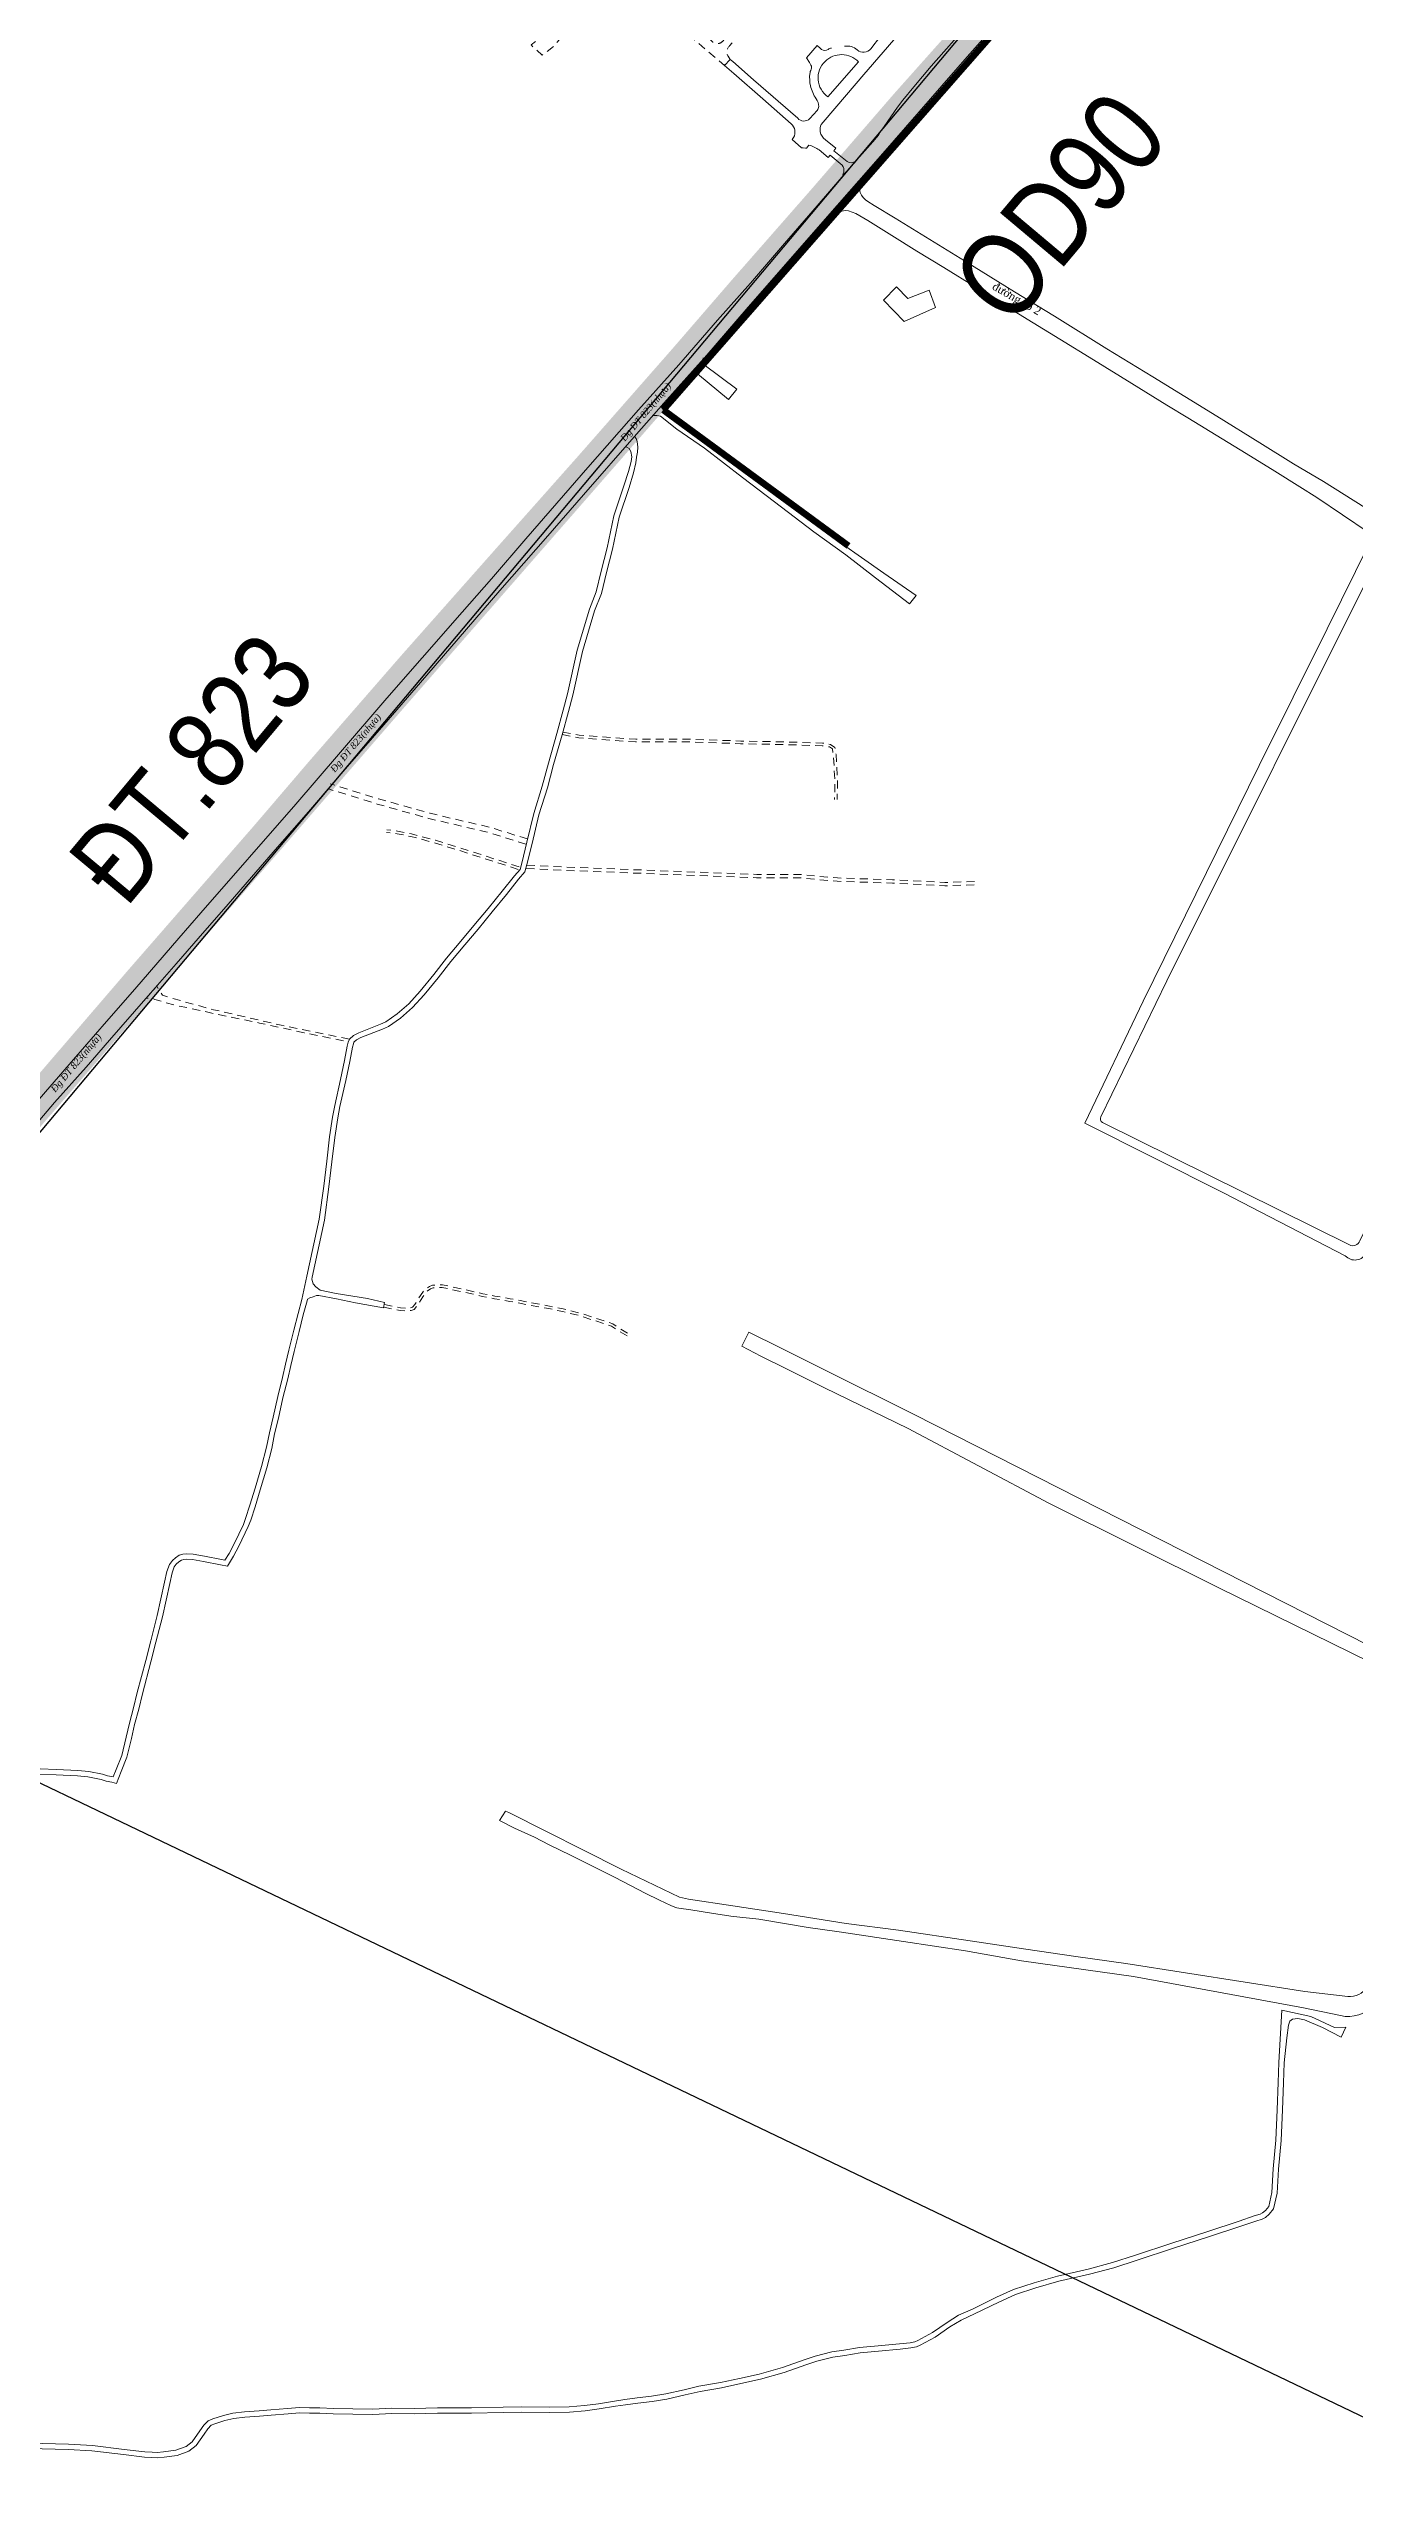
# Model space of a CAD drawing. Header units: metres. Extents: x 556238 to 587446, y 1177111 to 1219372.
# Drawn here: x 575333 to 576312, y 1207513 to 1209336 of the extents above; entities that cross this region are included whole.
import ezdxf
from ezdxf.enums import TextEntityAlignment as Align

# ---------------------------------------------------------------- set-up
doc = ezdxf.new("R2010")
doc.units = ezdxf.units.M
doc.header["$MEASUREMENT"] = 0
for name, pattern in [('ACAD_ISO03W100', [30, 12, -18]), ('DASHED2', [0.375, 0.25, -0.125]), ('Xr_GT Ben Luc$0$ACAD_ISO05W100', [33, 24, -3, 0, -3, 0, -3]), ('Xr_Nen GT$0$MON', [10, 6, -4])]:
    doc.linetypes.add(name, pattern=pattern)
for name, color, linetype in [('Diameter_Text', 2, 'Continuous'), ('DUONG GIAO THONG', 7, 'Continuous'), ('RANH XA', 7, 'Xr_GT Ben Luc$0$ACAD_ISO05W100'), ('VUNG CONG NGHIEP', 8, 'Continuous')]:
    doc.layers.add(name, color=color, linetype=linetype)
for name, color, linetype, lineweight in [('Pipe Existing', 1, 'ACAD_ISO03W100', 60), ('Text ten duong', 150, 'Continuous', 15), ('Xr_Nen GT$0$DUONG BT-NEN BT', 38, 'Continuous', 0), ('Xr_Nen GT$0$DUONG NHUA', 38, 'Continuous', 0), ('Xr_Nen GT$0$DUONG_DA', 38, 'Xr_Nen GT$0$MON', 0)]:
    doc.layers.add(name, color=color, linetype=linetype, lineweight=lineweight)
doc.styles.add('CL_G', font='Vhelvcn.ttf')
doc.styles.add('UTM', font='')
doc.styles.add('Xr_Nen GT$0$ROMANC', font='romanc.shx')
doc.styles.add('Xr_Nen GT$0$Style-Times New Roman IF', font='times.ttf')
doc.styles.get('UTM').set_extended_font_data('UTM Swiss Condensed')

# ---------------------------------------------------------------- blocks, each defined once
blk = doc.blocks.new('GT CHINH')
at = {"layer": 'DUONG GIAO THONG', "color": 9, "ltscale": 5, "const_width": 17.5}
blk.add_lwpolyline([(11325.3, 10943.4), (11134.2, 10719), (10944.2, 10501.2), (10527, 10022.1), (10200.5, 9648.3), (9775.2, 9158.1), (9452.9, 8786.6), (9080.6, 8358.4), (8421, 7602.5), (8185.4, 7332.1), (7754.1, 6837.3), (7500.3, 6543.5)], dxfattribs=at)

msp = doc.modelspace()

# ---------------------------------------------------------------- linework, layer by layer
at = {"layer": 'Xr_Nen GT$0$DUONG BT-NEN BT', "flags": 128}
for points in [[(575823.36874, 1209103.88709), (575824.18959, 1209098.62807), (575848.6713, 1209080.29387), (575842.44066, 1209072.75818), (575819.21432, 1209092.00905), (575816.99325, 1209092.49157), (575815.3031, 1209092.34678), (575813.13023, 1209091.52654)], [(575786.31692, 1209060.70634), (575788.65411, 1209060.75401), (575791.56337, 1209060.13453), (575803.72548, 1209050.31747), (575824.38993, 1209036.14301), (575852.82864, 1209014.29209), (575876.92451, 1208995.91959), (575906.41363, 1208973.49226), (575930.32425, 1208956.16764), (575952.70174, 1208938.84506), (575978.22997, 1208919.37867), (575983.047, 1208925.71682), (575958.91364, 1208942.44395), (575911.24356, 1208975.89595), (575884.66517, 1208996.22117), (575855.60595, 1209018.12788), (575826.30501, 1209040.46552), (575798.19665, 1209059.74483), (575794.22822, 1209063.00236), (575793.32192, 1209065.43282), (575793.32192, 1209067.48197), (575793.40566, 1209069.3199)], [(575529.99119, 1208413.25624), (575530.27438, 1208414.56625), (575539.55157, 1208457.36716), (575542.9382, 1208482.29411), (575545.17315, 1208501.13271), (575547.20459, 1208519.42051), (575549.62552, 1208533.97529), (575551.15695, 1208542.65304), (575555.57743, 1208561.99076), (575558.55315, 1208576.35806), (575560.59432, 1208586.95552), (575561.18927, 1208589.6304), (575561.61431, 1208590.73435), (575563.56882, 1208592.60248), (575566.92599, 1208594.2584), (575582.99372, 1208600.67833), (575587.46606, 1208602.51137), (575596.60206, 1208608.8377), (575605.52944, 1208616.79183), (575614.28642, 1208626.39719), (575624.70142, 1208639.06685), (575634.18358, 1208651.23084), (575644.89654, 1208663.89678), (575654.67545, 1208675.62711), (575665.34751, 1208688.47115), (575675.93461, 1208701.52485), (575685.03556, 1208712.92359), (575689.84237, 1208718.45918), (575691.3721, 1208724.14864), (575695.19861, 1208739.78715), (575700.25883, 1208761.16406), (575706.67716, 1208781.61482), (575711.26975, 1208798.9201), (575717.69124, 1208821.16747), (575722.41212, 1208838.68905), (575725.72937, 1208851.06387), (575732.87069, 1208883.61375), (575742.01132, 1208914.26884), (575747.15601, 1208927.15108), (575750.98422, 1208942.88162), (575755.36308, 1208960.48399), (575760.42159, 1208984.50316), (575767.86088, 1209006.65635), (575771.30666, 1209017.77061), (575772.92134, 1209025.1584), (575773.51872, 1209029.51168), (575774.28359, 1209033.20552), (575774.41115, 1209036.98436), (575773.90116, 1209041.19804), (575773.22125, 1209043.32095), (575772.07396, 1209044.80699)], [(575326.42384, 1208046.01352), (575338.58329, 1208045.4718), (575354.59968, 1208044.81596), (575362.80345, 1208044.00541), (575373.01961, 1208041.97469), (575376.89879, 1208040.75209), (575381.11369, 1208039.90962), (575381.12557, 1208039.90647), (575383.33315, 1208045.49422), (575387.5558, 1208056.09985), (575390.94237, 1208069.7239), (575393.32022, 1208080.27901), (575396.42802, 1208091.79501), (575399.21199, 1208103.19129), (575405.59451, 1208127.21722), (575409.33927, 1208141.91279), (575414.11326, 1208160.93004), (575419.60594, 1208185.88974), (575421.48865, 1208193.93746), (575423.25386, 1208199.32743), (575425.50052, 1208202.28102), (575427.82754, 1208204.289), (575430.67333, 1208206.22246), (575433.40865, 1208206.93827), (575436.24994, 1208207.20113), (575441.05518, 1208207.0129), (575449.69109, 1208205.41652), (575462.41515, 1208202.99726), (575464.91812, 1208202.51323), (575468.00101, 1208207.3698), (575471.89136, 1208214.75377), (575478.75826, 1208229.31538), (575480.4644, 1208233.79548), (575483.67987, 1208243.57003), (575487.58445, 1208256.35292), (575492.44248, 1208272.67018), (575496.14586, 1208287.06278), (575498.2874, 1208298.00624), (575501.10254, 1208309.73483), (575504.53481, 1208325.08134), (575508.0738, 1208339.42007), (575510.3497, 1208349.29142), (575512.87292, 1208359.80246), (575516.67742, 1208374.9893), (575519.82495, 1208387.34551), (575522.58187, 1208397.91211), (575526.36468, 1208415.41141), (575535.60911, 1208458.06114), (575538.97005, 1208482.79902), (575541.19925, 1208501.58914), (575543.24101, 1208519.96987), (575545.68297, 1208534.65104), (575547.23522, 1208543.44681), (575551.66888, 1208562.84217), (575554.63062, 1208577.14199), (575556.67733, 1208587.76818), (575557.34936, 1208590.78962), (575558.20316, 1208593.00724), (575561.24881, 1208595.91825), (575565.29671, 1208597.91489), (575581.49314, 1208604.38623), (575585.54653, 1208606.04757), (575594.12376, 1208611.98697), (575602.71342, 1208619.64019), (575611.26148, 1208629.01638), (575621.57854, 1208641.56691), (575631.07795, 1208653.75302), (575641.83326, 1208666.46904), (575651.60095, 1208678.18591), (575662.25578, 1208691.00921), (575672.81829, 1208704.03258), (575681.96119, 1208715.48387), (575686.21858, 1208720.38674), (575687.4975, 1208725.14341), (575691.30964, 1208740.7232), (575696.39943, 1208762.225), (575702.83392, 1208782.72727), (575707.41466, 1208799.98788), (575713.83824, 1208822.24251), (575718.54919, 1208839.72721), (575721.84198, 1208852.01081), (575728.99526, 1208884.6152), (575738.22966, 1208915.58476), (575743.33635, 1208928.37184), (575747.10007, 1208943.83736), (575751.46388, 1208961.37927), (575756.55549, 1208985.55557), (575764.05411, 1209007.88545), (575767.43542, 1209018.79177), (575769.5632, 1209026.11092), (575769.94612, 1209029.71977), (575769.30881, 1209033.79599), (575768.0342, 1209035.91919), (575766.33456, 1209036.98104), (575766.33456, 1209036.98104), (575765.35913, 1209037.24931)], [(575326.15638, 1208042.02146), (575338.41245, 1208041.47545), (575354.32098, 1208040.82402), (575362.21548, 1208040.04402), (575372.02554, 1208038.09403), (575375.90269, 1208036.87207), (575380.20778, 1208036.01157), (575383.53842, 1208035.12763), (575387.05139, 1208044.01952), (575391.3723, 1208054.87196), (575394.83488, 1208068.80178), (575397.20396, 1208079.31795), (575400.30237, 1208090.79915), (575403.0882, 1208102.20308), (575409.46563, 1208126.20984), (575413.21716, 1208140.93197), (575418.00718, 1208160.01305), (575423.50679, 1208185.00428), (575425.34397, 1208192.85738), (575426.84546, 1208197.44211), (575428.43069, 1208199.52613), (575430.26617, 1208201.10996), (575432.3519, 1208202.52703), (575434.10388, 1208202.98551), (575436.35635, 1208203.19389), (575440.61106, 1208203.02723), (575448.95396, 1208201.48501), (575461.66184, 1208199.06882), (575466.83453, 1208198.06853), (575471.46461, 1208205.36243), (575475.4715, 1208212.96758), (575482.44169, 1208227.74823), (575484.2353, 1208232.458), (575487.4929, 1208242.36065), (575491.41411, 1208255.19795), (575496.2976, 1208271.60073), (575500.04888, 1208286.17954), (575502.19668, 1208297.15498), (575504.99932, 1208308.83147), (575508.42879, 1208324.16546), (575511.96464, 1208338.49144), (575514.24341, 1208348.37523), (575516.75781, 1208358.84959), (575520.5556, 1208374.00959), (575523.69831, 1208386.34689), (575526.47367, 1208396.9842), (575526.7132, 1208398.09226), (575528.47298, 1208399.13769), (575531.16364, 1208399.95237), (575533.50083, 1208400.7942), (575535.29443, 1208400.98422), (575548.5661, 1208398.2937), (575562.9006, 1208395.46964), (575583.90878, 1208391.64078), (575584.66975, 1208395.57817), (575571.82384, 1208398.7473), (575548.27253, 1208402.48471), (575536.2891, 1208404.76872), (575533.03368, 1208407.3295), (575531.02488, 1208409.68278), (575529.99119, 1208413.25624)], [(575318.2553, 1207540.47303), (575347.65654, 1207539.70524), (575365.6116, 1207538.55176), (575389.31457, 1207535.78797), (575404.97334, 1207533.89826), (575410.2748, 1207533.78318), (575414.19333, 1207533.51442), (575418.91859, 1207533.85996), (575428.10011, 1207535.04989), (575435.87241, 1207537.93863), (575440.4056, 1207541.5085), (575446.06101, 1207549.54556), (575449.05766, 1207553.84472), (575452.39974, 1207557.22262), (575455.97868, 1207558.6518), (575463.77727, 1207561.14683), (575470.80758, 1207562.91257), (575479.48983, 1207563.79543), (575490.49223, 1207564.64733), (575499.28962, 1207565.41502), (575511.92861, 1207566.48976), (575520.78564, 1207567.14725), (575528.43062, 1207566.8018), (575536.0369, 1207566.84019), (575546.21747, 1207566.37956), (575560.912, 1207566.1111), (575575.77913, 1207565.99601), (575590.03183, 1207566.57173), (575606.72396, 1207566.53587), (575624.28028, 1207566.84293), (575649.84551, 1207566.99787), (575673.53072, 1207567.30571), (575687.59136, 1207567.61276), (575708.50996, 1207567.4205), (575722.99319, 1207567.65087), (575734.61463, 1207568.65429), (575744.94857, 1207570.03609), (575757.04982, 1207572.03219), (575764.6948, 1207573.14532), (575773.92939, 1207574.49351), (575784.68593, 1207575.72183), (575795.4427, 1207577.41078), (575809.17519, 1207580.4909), (575820.31585, 1207583.1779), (575836.35583, 1207585.83179), (575850.8006, 1207588.97932), (575865.52824, 1207592.21097), (575883.00788, 1207597.27782), (575899.12308, 1207602.85922), (575907.49787, 1207605.73809), (575919.90633, 1207608.88573), (575929.02968, 1207610.20304), (575940.67011, 1207612.12236), (575954.5769, 1207613.46576), (575970.69283, 1207614.97124), (575978.5681, 1207615.73892), (575982.10249, 1207616.46822), (575984.29216, 1207617.42787), (575995.35614, 1207623.37749), (576006.2843, 1207630.88359), (576014.88962, 1207636.29588), (576025.30048, 1207640.9021), (576043.48558, 1207649.82477), (576056.13479, 1207655.51891), (576071.66917, 1207660.67554), (576089.07188, 1207665.74239), (576112.1395, 1207670.89648), (576130.2338, 1207675.77136), (576147.54157, 1207681.38354), (576174.83006, 1207690.45314), (576201.81402, 1207699.13997), (576225.37848, 1207706.94374), (576236.49724, 1207710.75785), (576240.99221, 1207712.02456), (576242.83621, 1207713.02261), (576244.98742, 1207714.90343), (576247.40762, 1207717.89749), (576249.7913, 1207728.46671), (576250.8293, 1207746.18279), (576252.82861, 1207767.58696), (576253.86197, 1207790.37302), (576254.51827, 1207810.83209), (576255.13658, 1207825.79787), (576257.24641, 1207865.04312), (576278.94834, 1207860.26151), (576296.75507, 1207852.03259), (576305.32458, 1207852.25502), (576301.65202, 1207844.80455), (576287.74048, 1207852.03259), (576274.38543, 1207857.81508), (576269.26586, 1207858.70469), (576265.37066, 1207858.37102), (576263.36735, 1207856.81421), (576262.25457, 1207853.81183), (576260.91897, 1207844.24853), (576259.13318, 1207825.63275)], [(575318.15995, 1207536.47415), (575347.47604, 1207535.70859), (575365.2515, 1207534.56665), (575388.84332, 1207531.81582), (575404.68962, 1207529.90348), (575410.09445, 1207529.78615), (575414.20239, 1207529.5044), (575419.32182, 1207529.87877), (575429.06633, 1207531.14166), (575437.85416, 1207534.40784), (575443.34011, 1207538.72801), (575449.33742, 1207547.25095), (575452.14273, 1207551.2756), (575454.65709, 1207553.81691), (575457.33149, 1207554.88488), (575464.875, 1207557.2983), (575471.50073, 1207558.96242), (575479.84661, 1207559.81109), (575490.8205, 1207560.66078), (575499.63294, 1207561.42978), (575512.24613, 1207562.50233), (575520.84363, 1207563.14055), (575528.35039, 1207562.80134), (575535.95655, 1207562.83974), (575546.09052, 1207562.38121), (575560.85999, 1207562.11138), (575575.84441, 1207561.99539), (575590.10829, 1207562.57155), (575606.75465, 1207562.5358), (575624.32738, 1207562.84314), (575649.88363, 1207562.99803), (575673.60038, 1207563.30628), (575687.61665, 1207563.61236), (575708.52338, 1207563.42021), (575723.19729, 1207563.65361), (575735.05199, 1207564.67717), (575745.53928, 1207566.07947), (575757.66354, 1207568.07937), (575765.27114, 1207569.18706), (575774.44536, 1207570.52644), (575785.2233, 1207571.7572), (575796.19143, 1207573.47933), (575810.08189, 1207576.59489), (575821.11231, 1207579.2553), (575837.1086, 1207581.90195), (575851.65507, 1207585.07165), (575866.5148, 1207588.33228), (575884.22004, 1207593.46452), (575900.42779, 1207599.07799), (575908.64175, 1207601.90157), (575920.68606, 1207604.95683), (575929.64093, 1207606.24982), (575941.18837, 1207608.1538), (575954.95523, 1207609.48369), (575971.07289, 1207610.98933), (575979.168, 1207611.77844), (575983.32282, 1207612.63576), (575986.04502, 1207613.8288), (575997.44184, 1207619.9574), (576008.48233, 1207627.54066), (576016.77351, 1207632.75537), (576026.99134, 1207637.27619), (576045.188, 1207646.20452), (576057.58967, 1207651.78724), (576072.85876, 1207656.8558), (576090.06809, 1207661.86635), (576113.09634, 1207667.01164), (576131.3717, 1207671.9353), (576148.78928, 1207677.58308), (576176.07376, 1207686.65135), (576203.05567, 1207695.33753), (576226.65622, 1207703.15325), (576237.6896, 1207706.93807), (576242.50515, 1207708.29512), (576245.13289, 1207709.71736), (576247.88071, 1207712.11982), (576251.1045, 1207716.10799), (576253.76531, 1207727.90599), (576254.8184, 1207745.87972), (576256.82017, 1207767.31019), (576257.85907, 1207790.21828), (576258.51562, 1207810.6854), (576259.13318, 1207825.63275)]]:
    msp.add_lwpolyline(points, dxfattribs=at)
at = {"layer": 'Xr_Nen GT$0$DUONG NHUA', "flags": 128}
for points in [[(576288.53108, 1209011.12843), (576520.81503, 1208864.96844, 0.5457272259), (576528.49609, 1208868.5609), (576563.8474, 1208940.15756), (576607.08246, 1209029.24932), (576688.22354, 1209193.36547, 0.349481788), (576685.1752, 1209207.44219), (576612.29162, 1209239.47344), (576436.5156, 1209350.82263), (576379.01525, 1209387.62126), (576372.48032, 1209383.94842), (576254.53166, 1209458.4142), (576184.37893, 1209503.50039), (576178.64951, 1209503.63081), (576174.42986, 1209502.34984), (576170.26352, 1209500.21501), (576169.33848, 1209499.78867)], [(575919.71232, 1209336.07756, 0.1416737981), (575917.09418, 1209335.08765, -0.3330301119), (575912.24692, 1209335.08765, -0.0455057696), (575909.02209, 1209337.99636), (575900.86664, 1209328.72596), (575903.11414, 1209325.21498), (575904.20648, 1209323.44472, -0.25023424), (575904.40702, 1209320.23833, 0.0791800248), (575903.43283, 1209316.71704, 0.0824763363), (575903.8977, 1209307.90508, 0.1010791418), (575908.23419, 1209298.16202, -0.1552567175), (575910.09462, 1209292.39739, -0.2033670518), (575908.82083, 1209289.36038), (575903.31855, 1209283.30819, -0.4643772434), (575894.3607, 1209283.63562), (575861.17039, 1209312.27846), (575845.73148, 1209325.99805), (575843.82103, 1209327.58572), (575839.33885, 1209323.19321), (575846.32464, 1209317.07812), (575868.18058, 1209298.07207), (575889.44771, 1209279.43312, -0.355616312), (575891.20473, 1209269.06214), (575890.1252, 1209267.64445), (575897.15013, 1209261.32423), (575898.53483, 1209261.3704), (575900.15654, 1209261.21755), (575900.82968, 1209261.15645), (575902.72683, 1209263.41891, -0.0973545554), (575910.40727, 1209259.74998), (575917.21233, 1209254.20561), (575918.62578, 1209255.94703), (575927.75541, 1209248.46292, -0.1886076838), (575928.81368, 1209243.10545, 0.1132548827), (575928.13088, 1209240.62414), (575938.68532, 1209252.1625, -0.3826334561), (575931.51445, 1209251.1079), (575921.30721, 1209259.07549), (575922.83736, 1209261.21515), (575915.04674, 1209267.24971, -0.1808387707), (575911.2203, 1209273.43612, -0.1536297786), (575911.82119, 1209278.93942), (575923.57355, 1209292.60202), (575943.85973, 1209316.32991), (575980.91176, 1209359.06845)], [(575916.95477, 1209299.6972, -0.4732192355), (575914.8938, 1209326.20328, -0.4149906503), (575939.91658, 1209325.89248, -5.1097418698)], [(575956.38501, 1209345.05788), (575949.07207, 1209335.61501, -0.4412296393), (575939.00256, 1209334.79999, 0.2428730933), (575929.49576, 1209337.46991, -0.0306903027)], [(575939.91658, 1209325.89248), (575916.95477, 1209299.6972, -7.0332720408)], [(576288.53108, 1209011.12843), (576266.14507, 1209024.47854), (576240.66309, 1209040.07621), (576208.43537, 1209060.09496), (576160.46173, 1209089.65773), (576126.11323, 1209110.59247), (576086.82086, 1209135.20856), (576056.85292, 1209153.32715), (576019.27407, 1209176.68033), (575967.28064, 1209208.63417), (575951.57708, 1209218.23787), (575946.95407, 1209221.03224, -0.3374122702), (575940.73267, 1209236.77841), (575940.90162, 1209237.61106)], [(575981.73182, 1208311.70192), (576414.95022, 1208091.42449, 0.4253180838), (576429.86802, 1208096.59899), (576471.91351, 1208179.87949), (576538.9272, 1208312.03221), (576599.39387, 1208431.80798), (576756.45012, 1208737.55376), (576824.35603, 1208873.68246), (576879.772, 1208982.88379), (576926.94422, 1209077.40631, 0.2976697217), (576923.2997, 1209108.75413), (576812.24982, 1209155.75618), (576713.23388, 1209196.04354, 0.4128328427), (576700.00304, 1209190.50228), (576678.99968, 1209150.3326), (576605.19452, 1208996.9291), (576536.36685, 1208861.36375, 0.3753039942), (576541.34114, 1208850.25201), (576739.08959, 1208726.87811, 0.4178643009), (576752.57976, 1208729.92996, 21.0853602179)], [(576740.71839, 1208707.58346, 0.2785578971), (576740.84599, 1208717.14072), (576551.23081, 1208835.7174), (576536.15268, 1208842.82382, 0.3146618132), (576526.46004, 1208841.16724), (576479.49991, 1208749.33035), (576380.93865, 1208553.20696), (576320.70609, 1208432.83113, -0.5280249045), (576304.85279, 1208430.67427), (576213.52431, 1208477.98907), (576109.60898, 1208530.13632), (576153.20988, 1208621.60208), (576240.23629, 1208798.14698), (576291.25647, 1208900.70386), (576323.31989, 1208965.572, 0.3341547027), (576321.88963, 1208973.17631), (576283.50664, 1208999.27755)], [(575981.73182, 1208311.70192), (575914.92844, 1208344.82836), (575879.98454, 1208362.37562), (575859.23728, 1208372.72616), (575857.78029, 1208373.43804), (575852.47779, 1208362.81231), (575866.80112, 1208355.34421), (575886.44348, 1208345.63899), (575914.45647, 1208331.72274), (575977.17046, 1208301.15163), (576082.48561, 1208245.0896), (576210.1186, 1208181.77601), (576407.95305, 1208084.59605, -0.4608629589), (576414.72402, 1208068.65731), (576353.30641, 1207945.3115), (576321.04803, 1207882.17834, -0.2887998718), (576306.75974, 1207875.34703), (576274.5725, 1207879.10807)], [(576273.49717, 1207866.75038), (576301.19979, 1207860.99864, 0.2888314344), (576326.27168, 1207869.43684)]]:
    msp.add_lwpolyline(points, format="xyb", dxfattribs=at)
for points in [[(576044.00474, 1209379.15424), (575994.43685, 1209322.61608), (575981.35367, 1209307.03477), (575973.10134, 1209297.13616), (575969.04898, 1209291.76587), (575964.11474, 1209284.59968), (575959.04229, 1209277.38921), (575956.21443, 1209273.03427), (575954.88773, 1209270.94389), (575950.68992, 1209265.8848), (575936.73066, 1209250.03226), (575908.89476, 1209217.88856), (575884.53038, 1209189.55863), (575858.87457, 1209159.84967), (575834.16927, 1209132.11079), (575805.15671, 1209098.54499), (575775.05978, 1209065.04289), (575737.10677, 1209021.56506), (575690.45202, 1208968.08935), (575664.70247, 1208938.31989), (575642.87455, 1208913.20937), (575612.85663, 1208878.90277), (575586.3948, 1208848.85987), (575550.05843, 1208806.4122), (575517.98365, 1208769.37979), (575446.85845, 1208687.71468), (575430.45816, 1208668.92288), (575397.28983, 1208630.46757), (575376.10098, 1208606.42507), (575351.35992, 1208577.79566), (575296.63453, 1208514.51909)], [(575301.35544, 1208503.46942), (575337.14165, 1208545.70264), (575360.90321, 1208572.136), (575378.31417, 1208592.43224), (575405.73087, 1208623.53856), (575428.39719, 1208649.57257), (575449.78609, 1208674.24268), (575465.74954, 1208692.63364), (575481.55136, 1208710.9103), (575504.36651, 1208737.13222), (575527.63614, 1208763.62368), (575548.41303, 1208787.69202), (575584.00475, 1208828.71508), (575611.46687, 1208860.53946), (575639.79252, 1208893.13159), (575670.92476, 1208929.51925), (575706.9811, 1208970.54973), (575733.67464, 1209001.10326), (575773.5526, 1209046.65254), (575793.98857, 1209069.9933), (575826.15444, 1209105.89368), (575857.28233, 1209141.93248), (575923.93743, 1209218.20076), (575958.09637, 1209257.12133), (576010.97728, 1209317.6823), (576021.45754, 1209329.46536), (576046.91788, 1209358.2977)], [(575923.48576, 1209217.68785), (575927.35414, 1209213.88537), (575929.9019, 1209214.41957), (575932.38661, 1209214.10538), (575938.01646, 1209212.06268), (575946.98011, 1209206.84597), (575965.00942, 1209195.61614), (575983.66556, 1209183.84888), (576003.77841, 1209171.63419), (576028.22921, 1209156.5331), (576048.93529, 1209143.63142), (576070.77163, 1209130.16388), (576090.78759, 1209117.8893), (576116.1201, 1209102.50129), (576144.72969, 1209084.74817), (576171.06344, 1209068.45335), (576186.77089, 1209058.87945), (576212.57225, 1209043.24367), (576230.6332, 1209032.10636), (576251.906, 1209018.98593), (576270.69725, 1209007.27593), (576283.50664, 1208999.27755)], [(576273.49717, 1207866.75038), (576146.06516, 1207890.39236), (576062.00345, 1207902.13275), (576020.04673, 1207909.54105), (575973.58334, 1207916.46517), (575925.39889, 1207923.79991), (575902.22513, 1207927.04318), (575865.17916, 1207933.35486), (575860.64134, 1207933.74007), (575853.18746, 1207934.46047), (575844.1644, 1207935.52838), (575829.68093, 1207937.72055), (575814.1653, 1207940.22818), (575805.12448, 1207941.57618), (575803.72937, 1207941.75623), (575802.29263, 1207942.1939), (575799.20884, 1207943.47185), (575790.74641, 1207947.48076), (575779.85964, 1207952.88045), (575757.49043, 1207964.46794), (575740.52151, 1207972.98928), (575723.99345, 1207981.1556), (575707.95055, 1207988.9581), (575696.99051, 1207994.78228), (575682.12874, 1208001.47486), (575670.83788, 1208007.24433), (575675.3718, 1208014.32379), (575677.79127, 1208013.23674)], [(575677.79127, 1208013.23674), (575762.01656, 1207970.81743), (575805.77931, 1207949.82172), (575812.40237, 1207948.20028), (575845.80514, 1207943.38148), (575883.70069, 1207937.61377), (575930.61199, 1207930.06704), (575969.79773, 1207924.9275), (576023.63224, 1207917.06365), (576065.41515, 1207910.8485), (576102.72744, 1207905.26191), (576140.34937, 1207899.98551), (576274.5725, 1207879.10807)]]:
    msp.add_lwpolyline(points, dxfattribs=at)
msp.add_lwpolyline([(575997.74202, 1209141.52287), (575974.1111, 1209131.15305), (575958.62322, 1209147.10672), (575968.44279, 1209157.15757), (575976.82537, 1209148.30319), (575992.79232, 1209154.68471)], close=True, dxfattribs=at)
msp.add_lwpolyline([(576372.3421, 1208555.05984), (576516.94459, 1208843.9092, 0.3364429783), (576514.77461, 1208855.5077), (576341.37315, 1208960.5891, 0.38479379), (576331.85226, 1208958.75964), (576170.95762, 1208636.76494), (576121.67866, 1208534.93697, 0.3626890375), (576122.77713, 1208530.54627), (576307.9743, 1208438.75591, 0.4492579232), (576315.66425, 1208441.86598)], format="xyb", close=True, dxfattribs=at)
at = {"layer": 'Xr_Nen GT$0$DUONG_DA', "flags": 128}
msp.add_lwpolyline([(575951.81271, 1209462.42165), (575946.90649, 1209466.32937), (575927.21154, 1209443.68614), (575878.78479, 1209387.903), (575838.24433, 1209341.39826, -0.4827762505), (575829.4863, 1209341.79911), (575767.01548, 1209394.642, -0.592641877), (575769.26612, 1209405.67194), (575811.76945, 1209452.24338), (575842.30007, 1209487.56162), (575869.7344, 1209519.00248), (575860.68112, 1209527.95426), (575845.51547, 1209510.01764), (575778.93165, 1209433.87647), (575707.08354, 1209348.19075), (575694.43479, 1209338.50158), (575702.84684, 1209330.86072), (575712.09293, 1209338.15432), (575754.83087, 1209390.09244, -0.5397472132), (575763.07765, 1209389.2016), (575813.5702, 1209345.08693), (575839.33885, 1209323.19321), (575843.82103, 1209327.58572), (575842.22783, 1209329.98099, -0.3761876849), (575843.2687, 1209337.78021), (575879.03365, 1209379.05378), (575890.52555, 1209392.40117), (575934.135, 1209442.37442)], format="xyb", close=True, dxfattribs=at)
for points in [[(575717.84655, 1208821.39256), (575730.18101, 1208819.06293), (575772.82519, 1208815.9067), (575813.01606, 1208815.90719), (575851.55013, 1208814.62739), (575889.38069, 1208813.80069), (575912.7375, 1208813.04268), (575918.22787, 1208812.14086), (575920.3338, 1208810.63792), (575921.08576, 1208806.35449), (575922.13714, 1208787.53532), (575921.9867, 1208772.88138)], [(575718.21773, 1208823.35782), (575730.44124, 1208821.04914), (575772.89909, 1208817.9067), (575813.04925, 1208817.90719), (575851.60518, 1208816.62666), (575889.43497, 1208815.79998), (575912.93285, 1208815.03739), (575919.01105, 1208814.03901), (575922.1621, 1208811.79021), (575923.07606, 1208806.58397), (575924.13772, 1208787.58089), (575923.9866, 1208772.86085)], [(575691.69082, 1208743.16073), (575664.10555, 1208751.78908), (575618.81916, 1208762.41487), (575580.1713, 1208773.22735), (575543.73119, 1208784.53173)], [(575690.49672, 1208739.34312), (575663.05024, 1208747.92806), (575617.823, 1208758.53997), (575579.03966, 1208769.39036), (575542.54603, 1208780.71134)], [(575684.84788, 1208720.3741), (575647.02584, 1208732.54786), (575622.13516, 1208740.31519), (575604.38117, 1208745.03883), (575594.06599, 1208747.12999), (575585.99329, 1208748.02624)], [(575685.46066, 1208722.27791), (575647.63013, 1208734.4544), (575622.69042, 1208742.23703), (575604.83739, 1208746.98703), (575594.37563, 1208749.1079), (575586.21398, 1208750.01403)], [(575691.0843, 1208721.14942), (575707.10645, 1208720.17682), (575817.11392, 1208715.83908), (575863.54503, 1208714.12018), (575895.76682, 1208714.0457), (575924.02207, 1208711.43516), (575965.40784, 1208710.08923), (576004.55003, 1208708.06359), (576027.00175, 1208708.7388)], [(575691.23578, 1208723.64482), (575707.23145, 1208722.67383), (575817.20942, 1208718.33726), (575863.59418, 1208716.62007), (575895.88495, 1208716.54543), (575924.17784, 1208713.93141), (575965.51308, 1208712.58713), (576004.57711, 1208710.56553), (576026.9266, 1208711.23767)], [(575584.03853, 1208392.12456), (575596.38565, 1208389.58879), (575600.71046, 1208389.31554), (575604.57349, 1208389.64008), (575606.67601, 1208390.42575), (575608.96646, 1208392.91931), (575613.20899, 1208399.84422), (575616.35633, 1208404.10538), (575619.15969, 1208405.89866), (575620.96109, 1208406.62366), (575624.29416, 1208406.9482), (575627.90085, 1208406.84572), (575632.53312, 1208405.90638), (575645.00024, 1208403.23941), (575657.84737, 1208400.24457), (575667.02646, 1208398.48538), (575678.47264, 1208396.48342), (575691.53982, 1208394.02092), (575707.76822, 1208391.02911), (575718.1338, 1208388.92379), (575729.83387, 1208385.98092), (575740.48305, 1208382.61631), (575750.31941, 1208379.38036), (575754.74671, 1208377.77485), (575759.51968, 1208374.66102), (575766.8482, 1208370.4533)], [(575584.44088, 1208394.08367), (575596.65117, 1208391.57601), (575600.68969, 1208391.32084), (575604.1315, 1208391.61), (575605.52717, 1208392.13152), (575607.36236, 1208394.12946), (575611.54882, 1208400.96283), (575614.96719, 1208405.59096), (575618.23949, 1208407.68421), (575620.4811, 1208408.58638), (575624.22538, 1208408.95096), (575628.12967, 1208408.84002), (575632.94105, 1208407.86436), (575645.43649, 1208405.19133), (575658.26279, 1208402.20135), (575667.387, 1208400.45268), (575678.83013, 1208398.45125), (575691.90631, 1208395.98706), (575708.14859, 1208392.99269), (575718.577, 1208390.8746), (575730.37956, 1208387.90596), (575741.09684, 1208384.51983), (575750.97297, 1208381.2708), (575755.64587, 1208379.57622), (575760.56484, 1208376.36715), (575767.84404, 1208372.18774)], [(575584.44088, 1208394.08367), (575596.65117, 1208391.57601), (575600.68969, 1208391.32084), (575604.1315, 1208391.61), (575605.52717, 1208392.13152), (575607.36236, 1208394.12946), (575611.54882, 1208400.96283), (575614.96719, 1208405.59096), (575618.23949, 1208407.68421), (575620.4811, 1208408.58638), (575624.22538, 1208408.95096), (575628.12967, 1208408.84002), (575632.94105, 1208407.86436), (575645.43649, 1208405.19133), (575658.26279, 1208402.20135), (575667.387, 1208400.45268), (575678.83013, 1208398.45125), (575691.90631, 1208395.98706), (575708.14859, 1208392.99269), (575718.577, 1208390.8746), (575730.37956, 1208387.90596), (575741.09684, 1208384.51983), (575750.97297, 1208381.2708), (575755.64587, 1208379.57622), (575760.56484, 1208376.36715), (575767.84404, 1208372.18774)], [(575584.44088, 1208394.08367), (575596.65117, 1208391.57601), (575600.68969, 1208391.32084), (575604.1315, 1208391.61), (575605.52717, 1208392.13152), (575607.36236, 1208394.12946), (575611.54882, 1208400.96283), (575614.96719, 1208405.59096), (575618.23949, 1208407.68421), (575620.4811, 1208408.58638), (575624.22538, 1208408.95096), (575628.12967, 1208408.84002), (575632.94105, 1208407.86436), (575645.43649, 1208405.19133), (575658.26279, 1208402.20135), (575667.387, 1208400.45268), (575678.83013, 1208398.45125), (575691.90631, 1208395.98706), (575708.14859, 1208392.99269), (575718.577, 1208390.8746), (575730.37956, 1208387.90596), (575741.09684, 1208384.51983), (575750.97297, 1208381.2708), (575755.64587, 1208379.57622), (575760.56484, 1208376.36715), (575767.84404, 1208372.18774)]]:
    msp.add_lwpolyline(points, dxfattribs=at)
msp.add_lwpolyline([(575558.20316, 1208593.00724), (575506.98226, 1208603.59083), (575456.33171, 1208615.14155), (575433.33915, 1208621.40712), (575418.11323, 1208625.97171), (575416.73065, 1208628.20639), (575413.7622, 1208632.75702), (575405.73087, 1208623.53856), (575408.8011, 1208623.9808), (575412.29816, 1208622.92446), (575427.87253, 1208618.41452), (575439.35239, 1208616.16443), (575453.21859, 1208612.99529), (575490.72608, 1208605.17891), (575524.29543, 1208597.89339), (575557.41858, 1208591.09442)], close=True, dxfattribs=at)

# ---------------------------------------------------------------- texts
at = {"layer": 'Xr_Nen GT$0$DUONG NHUA', "insert": (576042.59261, 1209160.93984), "char_height": 6, "attachment_point": 1, "rotation": 330.03087498, "style": 'Xr_Nen GT$0$Style-Times New Roman IF'}
msp.add_mtext_dynamic_manual_height_columns('đường số 2', width=58.6024164, gutter_width=5, heights=[0], dxfattribs=at)
at = {"layer": 'Xr_Nen GT$0$DUONG NHUA', "char_height": 5, "width": 82.6404811, "attachment_point": 1, "rotation": 49.86532737, "style": 'Xr_Nen GT$0$ROMANC'}
for insert in [(575760.87346, 1209044.13273), (575543.42856, 1208795.93442), (575333.8567, 1208556.0972)]:
    msp.add_mtext('{\\fTimes New Roman|b0|i1|c0|p18;Đg ĐT 823(nhựa)}', dxfattribs=dict(at, insert=insert))

# ---------------------------------------------------------------- next in the draw order: block references
at = {"layer": 'DUONG GIAO THONG'}
msp.add_blockref('GT CHINH', (565391.56753, 1199198.47471), dxfattribs=at)

# ---------------------------------------------------------------- next in the draw order: linework, layer by layer
at = {"layer": 'Pipe Existing', "color": 1, "linetype": 'DASHED2', "ltscale": 500, "const_width": 5, "flags": 128}
for points in [[(576583.80326, 1209970.30345), (576508.15883, 1209884.27703), (576412.24036, 1209774.54175), (576318.17187, 1209664.04743), (576196.42561, 1209524.42992), (576055.20867, 1209363.49095), (575793.51088, 1209064.88399)], [(575793.51088, 1209064.88399), (575932.42404, 1208962.90876)]]:
    msp.add_lwpolyline(points, dxfattribs=at)
at = {"layer": 'RANH XA', "color": 210, "ltscale": 5, "const_width": 10, "flags": 128}
msp.add_lwpolyline([(571893.04626, 1203945.43776), (571893.2337, 1203927.84527), (571893.27241, 1203880.43489), (571893.28362, 1203865.96713), (571890.63556, 1203808.29271), (571890.14103, 1203797.51937), (571862.52023, 1203795.88706), (571861.59901, 1203788.83893), (571858.69485, 1203766.67812), (571852.99761, 1203723.20503), (571833.62725, 1203722.09819), (571831.92149, 1203721.63352), (571841.60512, 1203712.66459), (571891.77157, 1203666.89086), (571918.04344, 1203636.48476), (571957.4114, 1203599.63273), (571984.03144, 1203570.54348), (571997.30929, 1203556.33186), (572009.57765, 1203533.33672), (572036.77381, 1203476.84725), (572061.13582, 1203419.22905), (572083.10792, 1203368.70715), (572105.76938, 1203319.19633), (572128.02259, 1203278.85145), (572147.52092, 1203238.30243), (572167.86505, 1203197.74932), (572187.57637, 1203157.61668), (572207.50376, 1203118.34132), (572218.67602, 1203095.19894), (572228.90165, 1203073.33162), (572248.38603, 1203028.75256), (572267.23909, 1202984.38602), (572289.26455, 1202936.83137), (572303.67095, 1202895.02424), (572318.23896, 1202872.08744), (572325.3944, 1202855.52651), (572326.56329, 1202845.06799), (572328.02355, 1202844.09561), (572328.95087, 1202843.49745), (572393.33655, 1202801.94175), (572427.4454, 1202779.92645), (572450.51236, 1202765.03883), (572459.36226, 1202759.33625), (572472.35162, 1202750.96605), (572525.98104, 1202716.40937), (572530.63258, 1202713.41256), (572534.27892, 1202711.05408), (572539.96054, 1202707.37788), (572562.20075, 1202692.5143), (572588.72192, 1202674.78979), (572615.38981, 1202656.96594), (572629.73686, 1202647.37867), (572662.35071, 1202623.20758), (572679.19902, 1202610.72278), (572679.21365, 1202610.71195), (572705.53588, 1202592.45186), (572805.86774, 1202523.93955), (572795.75574, 1202499.5331), (572883.55026, 1202441.46942), (572991.80743, 1202385.1528), (573081.0731, 1202341.45824), (573119.44715, 1202328.43041), (573158.88984, 1202312.52461), (573228.42399, 1202272.47199), (573251.46149, 1202261.04269), (573288.33289, 1202247.62068), (573299.01342, 1202234.24835), (573313.92505, 1202224.95764), (573356.52236, 1202214.45682), (573398.12705, 1202206.45088), (573500.36742, 1202185.72107), (573556.7003, 1202175.52226), (573610.51888, 1202162.94221), (573626.76659, 1202160.69059), (573624.11774, 1202164.95715), (573615.79874, 1202180.78307), (573606.7443, 1202208.50807), (573598.72138, 1202234.91383), (573590.16107, 1202262.32969), (573578.8538, 1202292.34274), (573569.31261, 1202324.57091), (573562.83697, 1202345.972), (573551.27099, 1202376.47758), (573533.73496, 1202428.66993), (573522.87886, 1202458.78785), (573520.13071, 1202478.70907), (573519.26719, 1202497.84482), (573518.71529, 1202516.04701), (573516.10491, 1202552.07419), (573516.13974, 1202566.17387), (573514.6953, 1202589.33513), (573514.07384, 1202612.56134), (573508.51192, 1202697.46262), (573505.01922, 1202787.0907), (573502.02941, 1202876.71554), (573499.52951, 1202966.33917), (573496.04275, 1203057.94579), (573492.06835, 1203150.0515), (573486.60631, 1203242.15789), (573483.63217, 1203339.70488), (573480.69111, 1203450.62373), (573480.14391, 1203529.35104), (573477.75653, 1203620.36008), (573472.40686, 1203701.67468), (573468.72643, 1203776.36266), (573476.50966, 1203780.81239), (573495.46052, 1203792.2169), (573544.01198, 1203850.67441), (573596.75309, 1203912.20583), (573633.37803, 1203954.38755), (573678.16769, 1204004.48524), (573726.71362, 1204060.30133), (573772.38253, 1204112.60532), (573820.49146, 1204167.97157), (573866.60636, 1204220.71534), (573915.5902, 1204276.53029), (573966.55801, 1204334.53882), (574012.90239, 1204389.91939), (574059.45199, 1204441.77225), (574111.52898, 1204501.97649), (574146.61915, 1204543.29212), (574195.60635, 1204600.8656), (574242.61058, 1204656.24548), (574248.43803, 1204662.62558), (574253.70857, 1204664.952), (574259.00115, 1204667.29636), (574268.37017, 1204671.81413), (574294.49999, 1204683.87466), (574327.69922, 1204697.56732), (574355.19664, 1204708.78367), (574406.38212, 1204728.29846), (574463.73464, 1204748.40784), (574516.86104, 1204769.2875), (574569.88321, 1204788.04691), (574636.0296, 1204810.14404), (574683.75244, 1204826.25817), (574737.909, 1204840.43882), (574753.3177, 1204843.86328), (574778.27271, 1204837.41374), (574831.03092, 1204839.90556), (574940.21318, 1204828.94916), (575009.6496, 1204812.38141), (575071.99601, 1204790.77295), (575150.0811, 1204760.26717), (575968.12935, 1204396.99298), (576747.02781, 1204051.18701), (576748.67464, 1204049.96118), (576748.36389, 1204048.42748), (576747.37917, 1204043.19115), (576739.81064, 1203999.81511), (576737.11606, 1203984.36842), (576735.09028, 1203974.56174), (576721.76486, 1203910.06291), (576714.89725, 1203876.82174), (576714.12115, 1203873.06555), (576702.15487, 1203805.10917), (576687.98543, 1203729.59702), (576668.20741, 1203624.19677), (576662.847, 1203624.328), (576653.08697, 1203624.59708), (576653.85276, 1203620.94604), (576655.09393, 1203615.06936), (576664.99144, 1203557.18352), (576673.36983, 1203499.9113), (576687.45355, 1203412.17116), (576693.48035, 1203388.40286), (576736.13455, 1203287.80211), (576776.34984, 1203185.37984), (576815.34694, 1203082.35174), (576853.13387, 1202982.37193), (576880.79622, 1202912.33309), (576891.16677, 1202911.92656), (576914.03215, 1202911.03025), (577010.27908, 1202907.25525), (577015.68628, 1202907.04293), (577070.46401, 1202904.89505), (577080.53865, 1202904.49824), (577087.53732, 1202904.225), (577146.4315, 1202903.46261), (577147.41823, 1202903.44918), (577185.56698, 1202902.956), (577217.59737, 1202902.53993), (577233.19077, 1202902.17148), (577281.22257, 1202901.03203), (577318.11467, 1202900.15805), (577339.00449, 1202899.66253), (577354.59389, 1202899.29309), (577465.4381, 1202896.66574), (577468.01234, 1202896.60439), (577470.41743, 1202905.36736), (577479.24793, 1202935.14447), (577488.21311, 1202963.18266), (577500.265, 1202997.47073), (577510.29171, 1203029.46534), (577525.60783, 1203075.07565), (577541.46712, 1203123.64092), (577547.49073, 1203141.05089), (577548.25925, 1203146.59268), (577549.43479, 1203188.18189), (577550.46585, 1203223.89986), (577551.05342, 1203232.68232), (577553.32203, 1203238.40336), (577559.84207, 1203241.47451), (577577.01589, 1203241.43206), (577606.70962, 1203236.49381), (577620.66896, 1203235.14062), (577627.98652, 1203235.66541), (577636.27667, 1203234.50019), (577654.64103, 1203228.32325), (577696.99552, 1203213.98694), (577722.37678, 1203208.03761), (577766.82033, 1203199.18983), (577813.09572, 1203190.4555), (577856.31551, 1203180.77696), (577904.44846, 1203168.80981), (577953.75214, 1203157.25267), (577997.61943, 1203147.44156), (578014.87562, 1203142.71103), (578028.89396, 1203140.55888), (578050.14076, 1203138.89076), (578077.05409, 1203134.74121), (578103.53343, 1203126.10781), (578114.15131, 1203121.82858), (578144.61064, 1203115.59777), (578170.3957, 1203109.61645), (578203.56362, 1203103.48492), (578255.40066, 1203093.13724), (578276.08057, 1203090.24481), (578286.30773, 1203087.25424), (578300.61998, 1203085.09638), (578319.47202, 1203082.8923), (578343.08727, 1203078.8039), (578365.80537, 1203076.99817), (578382.37559, 1203074.23787), (578395.15557, 1203071.42395), (578407.90528, 1203064.4481), (578431.96519, 1203048.94133), (578444.04652, 1203039.72667), (578458.74401, 1203032.85298), (578483.69996, 1203023.92143), (578517.86559, 1203009.28248), (578570.46542, 1202988.41845), (578571.44122, 1202988.02814), (578618.36884, 1202969.76951), (578676.82616, 1202949.67383), (578751.43388, 1202926.45998), (578830.34769, 1202898.03675), (578855.07697, 1202890.43945), (578877.91074, 1202886.49496), (578884.06443, 1202885.34802), (578884.80402, 1202898.20011), (578885.17154, 1202908.96661), (578885.90621, 1202915.78216), (578889.28886, 1202930.12735), (578891.27877, 1202938.37945), (578892.01641, 1202946.39371), (578892.40255, 1202959.43662), (578892.74342, 1202973.97928), (578949.61024, 1202970.93944), (579046.56214, 1202965.76304), (579062.83337, 1202965.013), (579124.29266, 1202962.21175), (579182.01823, 1202959.5707), (579185.87465, 1202969.01689), (579208.82265, 1202967.61051), (579225.52749, 1202965.53072), (579227.43945, 1202965.29605), (579264.17128, 1202960.71735), (579268.92635, 1202959.99577), (579321.08207, 1202952.02077), (579326.33135, 1202978.1355), (579350.50675, 1202972.96799), (579380.54294, 1202967.88597), (579389.20727, 1202961.17817), (579403.72774, 1202959.14277), (579414.75752, 1202965.7929), (579420.10516, 1202967.7882), (579453.81163, 1202960.34868), (579469.74608, 1202956.42024), (579504.36556, 1202947.85873), (579555.73855, 1202940.33456), (579572.204, 1202937.67551), (579591.14887, 1202934.62042), (579620.33229, 1202927.9309), (579638.36774, 1202923.80831), (579639.66112, 1202923.68515), (579669.15129, 1202920.97391), (579678.77775, 1202920.08033), (579683.09674, 1202919.68875), (579704.34902, 1202916.21806), (579710.13429, 1202915.27499), (579719.14406, 1202915.25272), (579733.45647, 1202912.36804), (579767.85605, 1202904.64388), (579773.76479, 1202903.90246), (579798.68444, 1202900.53968), (579801.35199, 1202900.21316), (579803.76814, 1202899.69932), (579804.66224, 1202899.42417), (579805.25135, 1202900.7394), (579806.20785, 1202915.19653), (579860.16447, 1202912.23488), (579914.96174, 1202909.22017), (579953.45519, 1202907.10653), (579954.81565, 1202907.02219), (579992.54241, 1202904.96044), (579993.47408, 1202904.91915), (580026.97243, 1202903.08679), (580028.74531, 1202903.21238), (580076.42842, 1202906.72267), (580076.94752, 1202906.81136), (580077.26956, 1202906.86055), (580094.23331, 1202909.63795), (580139.84066, 1202917.09141), (580170.86135, 1202833.43105), (580171.25468, 1202832.39033), (580196.19457, 1202773.29704), (580213.73364, 1202731.75178), (580182.3065, 1202714.44665), (580208.19754, 1202656.30878), (580260.86912, 1202687.21511), (580313.43298, 1202717.82077), (580394.21619, 1202765.10062), (580445.6103, 1202796.10006), (580496.60404, 1202821.6528), (580538.83463, 1202840.61981), (580653.84491, 1202890.91128), (580768.47502, 1202943.93401), (580861.10864, 1202986.50764), (580944.00928, 1203023.27573), (580951.64909, 1203029.21439), (580955.55979, 1203033.11777), (580956.98294, 1203034.129), (580958.7415, 1203034.53156), (580963.02454, 1203035.37377), (580987.01235, 1203041.31102), (581021.80455, 1203052.92017), (581053.00141, 1203063.63843), (581068.59436, 1203068.39672), (581096.16516, 1203069.82921), (581143.51209, 1203067.6127), (581174.51938, 1203065.13766), (581213.77108, 1203063.24109), (581241.64408, 1203063.1722), (581331.09736, 1203063.25104), (581399.87078, 1203064.5807), (581429.5381, 1203063.6076), (581504.90584, 1203064.91996), (581536.82581, 1203064.84107), (581583.87371, 1203065.02472), (581626.42947, 1203065.5194), (581664.33566, 1203065.72464), (581693.69937, 1203062.05495), (581720.95913, 1203057.78961), (581766.04074, 1203049.58018), (581812.46676, 1203041.66936), (581881.51241, 1203029.7946), (581911.46624, 1203024.62283), (581986.97619, 1203012.7111), (581987.41536, 1203012.64182), (582098.87893, 1202993.83114), (582188.5947, 1202978.02027), (582230.3811, 1202971.4336), (582288.23256, 1202966.88172), (582404.31425, 1202958.54484), (582469.44307, 1202953.66505), (582507.21142, 1202950.30353), (582525.58449, 1202961.47834), (582566.59476, 1202983.49552), (582579.9111, 1202988.60633), (582599.08458, 1202991.53321), (582628.31731, 1202988.68766), (582704.37006, 1202974.77511), (582781.83229, 1202958.36669), (582880.17058, 1202940.44506), (583040.10676, 1202906.83308), (583167.14756, 1202882.71906), (583280.26597, 1202859.89414), (583485.31184, 1202821.05002), (583591.74317, 1202799.56733), (583654.97532, 1202788.62178), (583770.32705, 1202764.97859), (583903.2258, 1202738.67971), (584046.71848, 1202709.39841), (584171.25823, 1202684.70982), (584281.2944, 1202665.20378), (584423.77173, 1202638.55037), (584423.96659, 1202638.5139), (584574.87619, 1202612.84642), (584623.2923, 1202601.38675), (584626.71995, 1202615.60261), (584627.76937, 1202629.63648), (584626.23696, 1202639.0289), (584644.81025, 1202740.17053), (584668.84329, 1202865.22962), (584687.95294, 1202948.35344), (584706.69576, 1203026.64438), (584729.51869, 1203097.71305), (584765.55292, 1203232.93187), (584775.29335, 1203253.9165), (584791.5561, 1203280.54957), (584800.82005, 1203303.31493), (584839.36159, 1203429.59577), (585006.44842, 1204098.66957), (585041.75605, 1204239.93652), (585194.07926, 1204851.50088), (585242.95369, 1205049.72371), (585285.1326, 1205201.39388), (585304.00024, 1205245.97786), (585310.65422, 1205263.20502), (585316.95842, 1205283.31332), (585324.28839, 1205309.48554), (585360.92901, 1205443.48784), (585373.49052, 1205490.5978), (585378.23889, 1205515.45474), (585379.69319, 1205556.49574), (585374.24596, 1205591.77129), (585361.79399, 1205626.84126), (585345.97251, 1205660.55192), (585324.61215, 1205695.35702), (585257.61292, 1205794.9728), (585235.42952, 1205810.70678), (585138.8461, 1205861.21632), (584876.57974, 1205996.16712), (584745.52014, 1206060.4657), (584680.85813, 1206095.85503), (584454.19661, 1206219.89957), (584057.59677, 1206422.25785), (583783.4836, 1206566.74622), (583295.87206, 1206813.07277), (582933.577, 1207001.71932), (582460.65935, 1207241.25595), (582211.63443, 1207371.27358), (582201.05445, 1207375.46979), (582189.36688, 1207379.31783), (582186.65318, 1207379.5695), (582184.7586, 1207379.14731), (582183.6785, 1207378.59812), (582182.73337, 1207378.0466), (582182.20112, 1207376.68626), (582181.46387, 1207374.49663), (582178.11423, 1207342.86675), (582164.32237, 1207349.2094), (582047.27329, 1207407.67536), (581976.01155, 1207442.61954), (581929.14051, 1207467.37373), (581865.73271, 1207502.27046), (581861.87677, 1207503.52772), (581813.17893, 1207528.58438), (581756.33015, 1207558.90897), (581752.21332, 1207560.58377), (581670.34441, 1207602.07671), (581585.66789, 1207647.88857), (581582.54055, 1207642.20672), (581581.38154, 1207642.89143), (581492.09132, 1207696.02895), (581451.41836, 1207721.44365), (581448.42075, 1207723.31863), (581299.93641, 1207816.10336), (581259.45429, 1207833.81749), (581081.55218, 1207924.2119), (580961.89232, 1207985.00303), (580678.26303, 1208128.62301), (580577.12907, 1208179.53867), (580576.92836, 1208179.63814), (580496.51981, 1208220.67276), (580411.69586, 1208259.5089), (580397.75345, 1208267.24163), (580284.46863, 1208321.0728), (579949.08338, 1208496.8259), (579741.88118, 1208600.58031), (579559.08424, 1208690.73348), (579470.47817, 1208733.63218), (579236.41295, 1208851.74605), (579072.28208, 1208930.50878), (578855.84045, 1209039.74919), (578702.72233, 1209111.86428), (578555.7324, 1209194.31871), (578496.22259, 1209227.70257), (578273.71936, 1209338.6149), (577877.70563, 1209535.73598), (577752.72964, 1209596.6051), (577398.56142, 1209775.11499), (577258.67504, 1209844.90617), (577128.13184, 1209910.03627), (577051.48103, 1209948.27878), (576741.19461, 1210104.47733), (576694.48453, 1210131.79103), (576583.08724, 1210003.27126), (576453.95927, 1209853.49051), (576357.68789, 1209746.87587), (576299.48861, 1209674.07562), (576174.79319, 1209531.76193), (576138.63223, 1209490.94137), (576033.90123, 1209369.99197), (575970.24663, 1209298.55387), (575908.4546, 1209227.11213), (575848.53183, 1209158.76999), (575804.32712, 1209107.62977), (575732.88771, 1209026.27226), (575670.94396, 1208956.53743), (575601.06235, 1208877.66042), (575532.11176, 1208798.47016), (575491.01902, 1208750.42642), (575397.01008, 1208642.56703), (575330.54752, 1208565.23409), (575265.32722, 1208488.5189), (575200.11386, 1208414.60102), (575171.16348, 1208381.12569), (575141.75095, 1208347.14461), (575066.56769, 1208260.24746), (575003.5309, 1208187.56483), (574976.1391, 1208156.88196), (574908.27774, 1208079.08746), (574876.21386, 1208041.89268), (574810.99743, 1207966.73098), (574745.78024, 1207891.25833), (574679.93911, 1207814.5455), (574614.09952, 1207738.4535), (574548.88542, 1207664.2235), (574483.05046, 1207589.99502), (574417.83328, 1207514.52128), (574351.37077, 1207437.18903), (574328.02712, 1207411.77681), (574290.36271, 1207369.00612), (574223.74771, 1207293.07089), (574103.27321, 1207152.66209), (573982.80643, 1207015.35848), (573934.24525, 1206959.56875), (573862.95896, 1206877.43242), (573800.85839, 1206806.92162), (573679.76562, 1206667.13597), (573619.53301, 1206598.79398), (573561.47289, 1206530.4486), (573515.40492, 1206479.00159), (573442.87487, 1206395.62549), (573319.28946, 1206252.11667), (573264.03986, 1206190.28574), (573234.77937, 1206157.12284), (573156.96217, 1206068.35098), (573156.94375, 1206068.32997), (573130.57544, 1206037.78035), (573117.09689, 1206021.3825), (573095.22923, 1205996.09746), (573083.24119, 1205984.08291), (573075.71286, 1205975.1846), (573061.92257, 1205959.2654), (573033.34809, 1205925.11139), (573033.31238, 1205925.0741), (573018.81717, 1205909.93447), (573000.47721, 1205888.0789), (572979.23805, 1205864.66887), (572967.32163, 1205849.67981), (572950.00163, 1205830.32614), (572937.46485, 1205816.74629), (572923.27771, 1205800.04725), (572904.93823, 1205779.59635), (572880.08874, 1205750.87646), (572857.75657, 1205725.74452), (572841.06746, 1205708.42181), (572826.185, 1205695.1607), (572801.83048, 1205675.35555), (572779.59112, 1205657.41972), (572757.27587, 1205640.7358), (572737.0795, 1205627.02396), (572710.07467, 1205611.28743), (572696.30716, 1205605.37788), (572682.07109, 1205600.40628), (572653.36665, 1205592.34522), (572625.05617, 1205583.49636), (572604.0203, 1205578.38763), (572564.76057, 1205567.22141), (572514.94232, 1205553.26599), (572465.59296, 1205539.3094), (572416.71349, 1205525.35164), (572369.08488, 1205511.85967), (572320.05183, 1205498.06325), (572274.13826, 1205483.93818), (572226.66883, 1205470.13488), (572179.50455, 1205456.0159), (572132.03211, 1205442.21061), (572084.24751, 1205428.72001), (572036.30424, 1205414.13406), (572024.53942, 1205410.84359), (572026.58541, 1205403.62551), (572039.86195, 1205358.62481), (572044.9124, 1205341.50217), (572064.26854, 1205275.89108), (572116.55263, 1205096.96312), (572124.78631, 1205098.39641), (572166.20299, 1205100.03348), (572167.69476, 1205100.07678), (572164.57385, 1205080.44196), (572160.02095, 1205052.60454), (572158.22837, 1205037.66636), (572156.09057, 1205016.14453), (572154.97644, 1205001.85552), (572151.07868, 1204983.82226), (572147.07475, 1204964.50054), (572143.18725, 1204945.76841), (572144.8623, 1204917.66863), (572145.68313, 1204902.72798), (572147.63964, 1204897.86124), (572152.48352, 1204892.60444), (572156.02696, 1204887.44783), (572157.75635, 1204880.89704), (572158.93797, 1204870.75341), (572158.32457, 1204815.19551), (572157.17573, 1204761.83344), (572155.27392, 1204723.75977), (572155.96636, 1204690.06669), (572155.81877, 1204657.49244), (572155.8756, 1204621.07054), (572148.24234, 1204560.87407), (572138.26163, 1204500.68341), (572128.05726, 1204442.2219), (572117.42844, 1204383.53549), (572106.26603, 1204320.11747), (572096.09143, 1204240.54067), (572091.43981, 1204209.9581), (572081.11174, 1204193.22044), (572076.35157, 1204170.89228), (572074.83952, 1204150.92953), (572070.11076, 1204102.09229), (572060.62963, 1204035.28487), (572056.92355, 1204007.02543), (572051.91047, 1203969.34436), (572050.11178, 1203955.96484), (572030.70999, 1203957.91139), (571993.4718, 1203963.32429), (571916.03377, 1203968.36171), (571893.18472, 1203970.29705), (571893.2102, 1203956.7478), (571893.26024, 1203945.44723), (571893.10424, 1203945.43662), (571893.04626, 1203945.43776)], dxfattribs=at)
at = {"layer": 'VUNG CONG NGHIEP', "ltscale": 5}
msp.add_lwpolyline([(576663.28034, 1210115.83681), (575033.6775, 1208175.47824), (578218.32572, 1206649.81997), (578836.71164, 1207006.84525), (579578.97466, 1208699.89289)], close=True, dxfattribs=at)

# ---------------------------------------------------------------- next in the draw order: texts
at = {"layer": 'Diameter_Text', "color": 1, "style": 'UTM'}
msp.add_text('OD90', height=62.5, rotation=49.9477876, dxfattribs=at).set_placement((576068.61935, 1209113.16068, -1.937), align=Align.BOTTOM_LEFT)
at = {"layer": 'Text ten duong', "color": 5, "linetype": 'Continuous', "lineweight": 13, "style": 'CL_G'}
msp.add_text('ÑT.823', height=60, rotation=50.13550506, dxfattribs=at).set_placement((575439.87499, 1208796.45007), align=Align.MIDDLE_CENTER)
msp.add_text('ÑT.823', height=60, rotation=50.13550506, dxfattribs=at).set_placement((575439.87499, 1208796.45007), align=Align.MIDDLE_CENTER)

doc.saveas('drawing.dxf')
